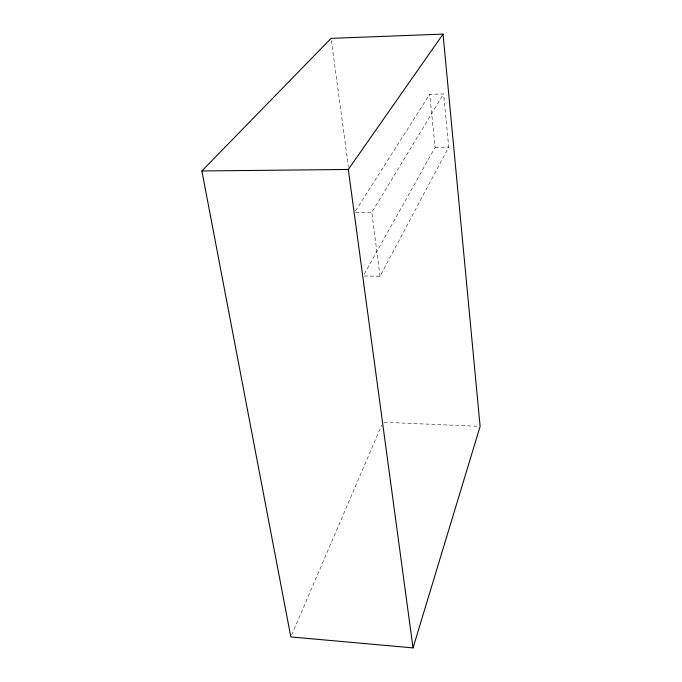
<?xml version="1.0" encoding="UTF-8"?>
<svg xmlns="http://www.w3.org/2000/svg" width="682" height="682" viewBox="0 0 682 682"><rect width="100%" height="100%" fill="white"/><g stroke="black" fill="none" stroke-linecap="round" stroke-linejoin="round"><path stroke-width="0.51" stroke-dasharray="3.41 2.56" d="M291.666 634.976L381.681 425.142M364.231 276.014L380.019 276.21L448.722 147.124L443.59 93.937L429.72 94.295L354.589 212.375M364.214 274.155L435.107 147.329L429.72 94.295M380.019 276.21L371.818 212.358L443.59 93.937M435.107 147.329L448.722 147.124M355.603 212.375L371.818 212.358M383.992 422.26L478.005 426.301M331.367 40.477L348.459 167.03"/><path stroke-width="1.02" d="M413.028 647.9L480.119 426.386L443.044 34.1L331.077 38.371L201.881 170.969L290.83 636.928L413.028 647.9L348.306 169.468L443.044 34.1M201.881 170.969L348.306 169.468"/></g></svg>
